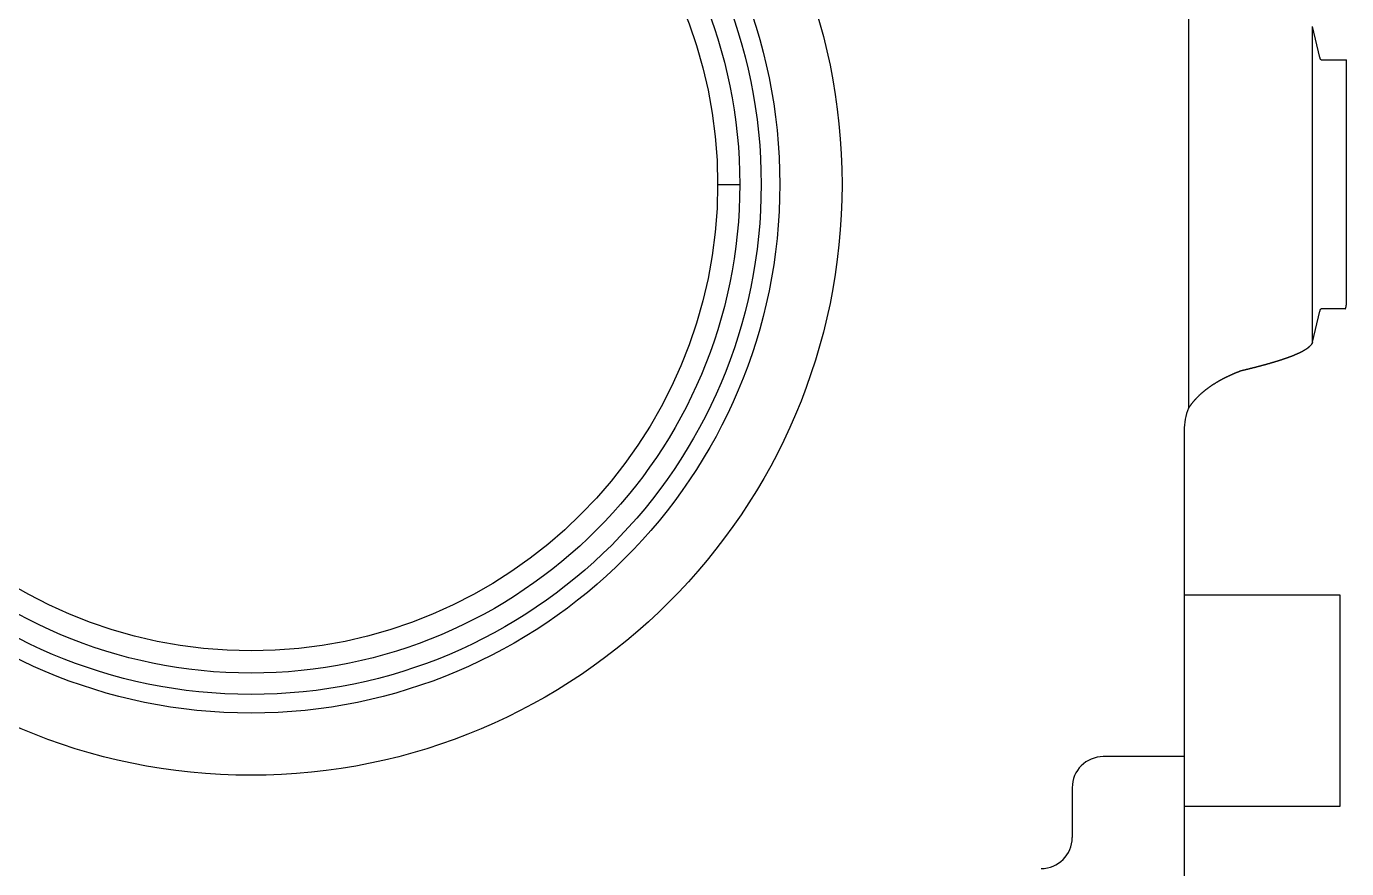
# Model space of a CAD drawing. Extents: x 16.7 to 47.9, y 2.6 to 52.9.
# Drawn here: x 38.919 to 41.041, y 47.871 to 49.225 of the extents above; entities that cross this region are included whole.
import ezdxf

# ---------------------------------------------------------------- set-up
doc = ezdxf.new("R2010")
doc.units = 0
doc.header["$LTSCALE"] = 16.335
doc.layers.get('0').update_dxf_attribs({"linetype": 'CONTINUOUS'})

msp = doc.modelspace()

# ---------------------------------------------------------------- linework, layer by layer
for p, q in [((40.7866, 49.3307), (40.7866, 48.6108)), ((40.9862, 48.7169), (40.9862, 49.2246)), ((40.9982, 49.1747), (40.9862, 49.2246)), ((41.0001, 49.1707), (41.041, 49.1707)), ((41.041, 48.7807), (41.041, 49.1707)), ((40.0299, 48.9707), (40.0656, 48.9707)), ((41.0389, 48.7707), (41.0001, 48.7707)), ((40.9862, 48.7169), (40.9982, 48.7668)), ((40.7799, 48.5747), (40.7799, 47.6507)), ((40.7799, 48.3107), (41.0299, 48.3107)), ((41.0299, 48.3107), (41.0299, 47.9707)), ((40.7799, 48.0507), (40.6499, 48.0507)), ((40.5999, 48.0007), (40.5999, 47.9207)), ((41.0299, 47.9707), (40.7799, 47.9707))]:
    msp.add_line(p, q)
for points in [[(41.0001, 49.1707, 0), (41.0001, 49.1707, 0), (41.0001, 49.1707, 0), (41.0001, 49.1707, 0), (41, 49.1707, 0), (41, 49.1708, 0), (41, 49.1708, 0), (41, 49.1708, 0), (40.9999, 49.1708, 0), (40.9999, 49.1708, 0), (40.9999, 49.1708, 0), (40.9999, 49.1708, 0), (40.9999, 49.1708, 0), (40.9998, 49.1708, 0), (40.9998, 49.1708, 0), (40.9998, 49.1709, 0), (40.9998, 49.1709, 0), (40.9998, 49.1709, 0), (40.9997, 49.1709, 0), (40.9997, 49.1709, 0), (40.9997, 49.1709, 0), (40.9997, 49.1709, 0), (40.9997, 49.171, 0), (40.9996, 49.171, 0), (40.9996, 49.171, 0), (40.9996, 49.171, 0), (40.9996, 49.171, 0), (40.9996, 49.1711, 0), (40.9996, 49.1711, 0), (40.9995, 49.1711, 0), (40.9995, 49.1711, 0), (40.9995, 49.1711, 0), (40.9995, 49.1711, 0), (40.9995, 49.1712, 0), (40.9995, 49.1712, 0), (40.9994, 49.1712, 0), (40.9994, 49.1712, 0), (40.9994, 49.1712, 0), (40.9994, 49.1713, 0), (40.9994, 49.1713, 0), (40.9994, 49.1713, 0), (40.9994, 49.1713, 0), (40.9994, 49.1713, 0), (40.9993, 49.1714, 0), (40.9993, 49.1714, 0), (40.9993, 49.1714, 0), (40.9993, 49.1714, 0), (40.9993, 49.1714, 0), (40.9993, 49.1715, 0), (40.9993, 49.1715, 0), (40.9993, 49.1715, 0), (40.9993, 49.1715, 0), (40.9992, 49.1715, 0), (40.9992, 49.1716, 0), (40.9992, 49.1716, 0), (40.9992, 49.1716, 0), (40.9992, 49.1716, 0), (40.9992, 49.1716, 0), (40.9992, 49.1717, 0), (40.9992, 49.1717, 0), (40.9992, 49.1717, 0), (40.9991, 49.1717, 0), (40.9991, 49.1718, 0), (40.9991, 49.1718, 0), (40.9991, 49.1718, 0), (40.9991, 49.1718, 0), (40.9991, 49.1718, 0), (40.9991, 49.1719, 0), (40.9991, 49.1719, 0), (40.9991, 49.1719, 0), (40.9991, 49.1719, 0), (40.999, 49.172, 0), (40.999, 49.172, 0), (40.999, 49.172, 0), (40.999, 49.172, 0), (40.999, 49.172, 0), (40.999, 49.1721, 0), (40.999, 49.1721, 0), (40.999, 49.1721, 0), (40.999, 49.1721, 0), (40.999, 49.1721, 0), (40.999, 49.1722, 0), (40.9989, 49.1722, 0), (40.9989, 49.1722, 0), (40.9989, 49.1722, 0), (40.9989, 49.1723, 0), (40.9989, 49.1723, 0), (40.9989, 49.1723, 0), (40.9989, 49.1723, 0), (40.9989, 49.1723, 0), (40.9989, 49.1724, 0), (40.9989, 49.1724, 0), (40.9989, 49.1724, 0), (40.9988, 49.1724, 0), (40.9988, 49.1725, 0), (40.9988, 49.1725, 0), (40.9988, 49.1725, 0), (40.9988, 49.1725, 0), (40.9988, 49.1725, 0), (40.9988, 49.1726, 0), (40.9988, 49.1726, 0), (40.9988, 49.1726, 0), (40.9988, 49.1726, 0), (40.9988, 49.1727, 0), (40.9988, 49.1727, 0), (40.9988, 49.1727, 0), (40.9987, 49.1727, 0), (40.9987, 49.1727, 0), (40.9987, 49.1728, 0), (40.9987, 49.1728, 0), (40.9987, 49.1728, 0), (40.9987, 49.1728, 0), (40.9987, 49.1729, 0), (40.9987, 49.1729, 0), (40.9987, 49.1729, 0), (40.9987, 49.1729, 0), (40.9987, 49.1729, 0), (40.9987, 49.173, 0), (40.9987, 49.173, 0), (40.9986, 49.173, 0), (40.9986, 49.173, 0), (40.9986, 49.1731, 0), (40.9986, 49.1731, 0), (40.9986, 49.1731, 0), (40.9986, 49.1731, 0), (40.9986, 49.1732, 0), (40.9986, 49.1732, 0), (40.9986, 49.1732, 0), (40.9986, 49.1732, 0), (40.9986, 49.1732, 0), (40.9986, 49.1733, 0), (40.9986, 49.1733, 0), (40.9986, 49.1733, 0), (40.9985, 49.1733, 0), (40.9985, 49.1734, 0), (40.9985, 49.1734, 0), (40.9985, 49.1734, 0), (40.9985, 49.1734, 0), (40.9985, 49.1735, 0), (40.9985, 49.1735, 0), (40.9985, 49.1735, 0), (40.9985, 49.1735, 0), (40.9985, 49.1735, 0), (40.9985, 49.1736, 0), (40.9985, 49.1736, 0), (40.9985, 49.1736, 0), (40.9985, 49.1736, 0), (40.9985, 49.1737, 0), (40.9984, 49.1737, 0), (40.9984, 49.1737, 0), (40.9984, 49.1737, 0), (40.9984, 49.1737, 0), (40.9984, 49.1738, 0), (40.9984, 49.1738, 0), (40.9984, 49.1738, 0), (40.9984, 49.1738, 0), (40.9984, 49.1739, 0), (40.9984, 49.1739, 0), (40.9984, 49.1739, 0), (40.9984, 49.1739, 0), (40.9984, 49.174, 0), (40.9984, 49.174, 0), (40.9984, 49.174, 0), (40.9984, 49.174, 0), (40.9983, 49.174, 0), (40.9983, 49.1741, 0), (40.9983, 49.1741, 0), (40.9983, 49.1741, 0), (40.9983, 49.1741, 0), (40.9983, 49.1742, 0), (40.9983, 49.1742, 0), (40.9983, 49.1742, 0), (40.9983, 49.1742, 0), (40.9983, 49.1743, 0), (40.9983, 49.1743, 0), (40.9983, 49.1743, 0), (40.9983, 49.1743, 0), (40.9983, 49.1743, 0), (40.9983, 49.1744, 0), (40.9983, 49.1744, 0), (40.9983, 49.1744, 0), (40.9982, 49.1744, 0), (40.9982, 49.1745, 0), (40.9982, 49.1745, 0), (40.9982, 49.1745, 0), (40.9982, 49.1745, 0), (40.9982, 49.1746, 0), (40.9982, 49.1746, 0), (40.9982, 49.1746, 0), (40.9982, 49.1746, 0), (40.9982, 49.1746, 0), (40.9982, 49.1747, 0)], [(40.9982, 48.7668, 0), (40.9982, 48.7668, 0), (40.9982, 48.7668, 0), (40.9982, 48.7669, 0), (40.9982, 48.7669, 0), (40.9982, 48.7669, 0), (40.9982, 48.7669, 0), (40.9982, 48.767, 0), (40.9982, 48.767, 0), (40.9982, 48.767, 0), (40.9982, 48.767, 0), (40.9983, 48.7671, 0), (40.9983, 48.7671, 0), (40.9983, 48.7671, 0), (40.9983, 48.7671, 0), (40.9983, 48.7671, 0), (40.9983, 48.7672, 0), (40.9983, 48.7672, 0), (40.9983, 48.7672, 0), (40.9983, 48.7672, 0), (40.9983, 48.7673, 0), (40.9983, 48.7673, 0), (40.9983, 48.7673, 0), (40.9983, 48.7673, 0), (40.9983, 48.7674, 0), (40.9983, 48.7674, 0), (40.9983, 48.7674, 0), (40.9983, 48.7674, 0), (40.9984, 48.7674, 0), (40.9984, 48.7675, 0), (40.9984, 48.7675, 0), (40.9984, 48.7675, 0), (40.9984, 48.7675, 0), (40.9984, 48.7676, 0), (40.9984, 48.7676, 0), (40.9984, 48.7676, 0), (40.9984, 48.7676, 0), (40.9984, 48.7677, 0), (40.9984, 48.7677, 0), (40.9984, 48.7677, 0), (40.9984, 48.7677, 0), (40.9984, 48.7677, 0), (40.9984, 48.7678, 0), (40.9984, 48.7678, 0), (40.9985, 48.7678, 0), (40.9985, 48.7678, 0), (40.9985, 48.7679, 0), (40.9985, 48.7679, 0), (40.9985, 48.7679, 0), (40.9985, 48.7679, 0), (40.9985, 48.768, 0), (40.9985, 48.768, 0), (40.9985, 48.768, 0), (40.9985, 48.768, 0), (40.9985, 48.768, 0), (40.9985, 48.7681, 0), (40.9985, 48.7681, 0), (40.9985, 48.7681, 0), (40.9985, 48.7681, 0), (40.9986, 48.7682, 0), (40.9986, 48.7682, 0), (40.9986, 48.7682, 0), (40.9986, 48.7682, 0), (40.9986, 48.7682, 0), (40.9986, 48.7683, 0), (40.9986, 48.7683, 0), (40.9986, 48.7683, 0), (40.9986, 48.7683, 0), (40.9986, 48.7684, 0), (40.9986, 48.7684, 0), (40.9986, 48.7684, 0), (40.9986, 48.7684, 0), (40.9986, 48.7685, 0), (40.9987, 48.7685, 0), (40.9987, 48.7685, 0), (40.9987, 48.7685, 0), (40.9987, 48.7685, 0), (40.9987, 48.7686, 0), (40.9987, 48.7686, 0), (40.9987, 48.7686, 0), (40.9987, 48.7686, 0), (40.9987, 48.7687, 0), (40.9987, 48.7687, 0), (40.9987, 48.7687, 0), (40.9987, 48.7687, 0), (40.9987, 48.7687, 0), (40.9988, 48.7688, 0), (40.9988, 48.7688, 0), (40.9988, 48.7688, 0), (40.9988, 48.7688, 0), (40.9988, 48.7689, 0), (40.9988, 48.7689, 0), (40.9988, 48.7689, 0), (40.9988, 48.7689, 0), (40.9988, 48.7689, 0), (40.9988, 48.769, 0), (40.9988, 48.769, 0), (40.9988, 48.769, 0), (40.9988, 48.769, 0), (40.9989, 48.7691, 0), (40.9989, 48.7691, 0), (40.9989, 48.7691, 0), (40.9989, 48.7691, 0), (40.9989, 48.7691, 0), (40.9989, 48.7692, 0), (40.9989, 48.7692, 0), (40.9989, 48.7692, 0), (40.9989, 48.7692, 0), (40.9989, 48.7693, 0), (40.9989, 48.7693, 0), (40.999, 48.7693, 0), (40.999, 48.7693, 0), (40.999, 48.7693, 0), (40.999, 48.7694, 0), (40.999, 48.7694, 0), (40.999, 48.7694, 0), (40.999, 48.7694, 0), (40.999, 48.7695, 0), (40.999, 48.7695, 0), (40.999, 48.7695, 0), (40.999, 48.7695, 0), (40.9991, 48.7695, 0), (40.9991, 48.7696, 0), (40.9991, 48.7696, 0), (40.9991, 48.7696, 0), (40.9991, 48.7696, 0), (40.9991, 48.7696, 0), (40.9991, 48.7697, 0), (40.9991, 48.7697, 0), (40.9991, 48.7697, 0), (40.9991, 48.7697, 0), (40.9992, 48.7698, 0), (40.9992, 48.7698, 0), (40.9992, 48.7698, 0), (40.9992, 48.7698, 0), (40.9992, 48.7698, 0), (40.9992, 48.7699, 0), (40.9992, 48.7699, 0), (40.9992, 48.7699, 0), (40.9992, 48.7699, 0), (40.9993, 48.7699, 0), (40.9993, 48.77, 0), (40.9993, 48.77, 0), (40.9993, 48.77, 0), (40.9993, 48.77, 0), (40.9993, 48.7701, 0), (40.9993, 48.7701, 0), (40.9993, 48.7701, 0), (40.9993, 48.7701, 0), (40.9994, 48.7701, 0), (40.9994, 48.7702, 0), (40.9994, 48.7702, 0), (40.9994, 48.7702, 0), (40.9994, 48.7702, 0), (40.9994, 48.7702, 0), (40.9994, 48.7703, 0), (40.9994, 48.7703, 0), (40.9995, 48.7703, 0), (40.9995, 48.7703, 0), (40.9995, 48.7703, 0), (40.9995, 48.7703, 0), (40.9995, 48.7704, 0), (40.9995, 48.7704, 0), (40.9996, 48.7704, 0), (40.9996, 48.7704, 0), (40.9996, 48.7704, 0), (40.9996, 48.7705, 0), (40.9996, 48.7705, 0), (40.9996, 48.7705, 0), (40.9997, 48.7705, 0), (40.9997, 48.7705, 0), (40.9997, 48.7705, 0), (40.9997, 48.7706, 0), (40.9997, 48.7706, 0), (40.9998, 48.7706, 0), (40.9998, 48.7706, 0), (40.9998, 48.7706, 0), (40.9998, 48.7706, 0), (40.9998, 48.7706, 0), (40.9999, 48.7707, 0), (40.9999, 48.7707, 0), (40.9999, 48.7707, 0), (40.9999, 48.7707, 0), (40.9999, 48.7707, 0), (41, 48.7707, 0), (41, 48.7707, 0), (41, 48.7707, 0), (41, 48.7707, 0), (41.0001, 48.7707, 0), (41.0001, 48.7707, 0), (41.0001, 48.7707, 0), (41.0001, 48.7707, 0)], [(41.0389, 48.7707, 0), (41.0389, 48.7707, 0), (41.039, 48.7707, 0), (41.039, 48.7708, 0), (41.0391, 48.7708, 0), (41.0391, 48.7708, 0), (41.0391, 48.7708, 0), (41.0392, 48.7709, 0), (41.0392, 48.7709, 0), (41.0392, 48.7709, 0), (41.0392, 48.771, 0), (41.0393, 48.771, 0), (41.0393, 48.771, 0), (41.0393, 48.7711, 0), (41.0393, 48.7711, 0), (41.0393, 48.7711, 0), (41.0394, 48.7712, 0), (41.0394, 48.7712, 0), (41.0394, 48.7712, 0), (41.0394, 48.7713, 0), (41.0394, 48.7713, 0), (41.0394, 48.7714, 0), (41.0395, 48.7714, 0), (41.0395, 48.7714, 0), (41.0395, 48.7715, 0), (41.0395, 48.7715, 0), (41.0395, 48.7715, 0), (41.0395, 48.7716, 0), (41.0396, 48.7716, 0), (41.0396, 48.7717, 0), (41.0396, 48.7717, 0), (41.0396, 48.7717, 0), (41.0396, 48.7718, 0), (41.0396, 48.7718, 0), (41.0396, 48.7718, 0), (41.0396, 48.7719, 0), (41.0397, 48.7719, 0), (41.0397, 48.772, 0), (41.0397, 48.772, 0), (41.0397, 48.772, 0), (41.0397, 48.7721, 0), (41.0397, 48.7721, 0), (41.0397, 48.7722, 0), (41.0397, 48.7722, 0), (41.0398, 48.7722, 0), (41.0398, 48.7723, 0), (41.0398, 48.7723, 0), (41.0398, 48.7724, 0), (41.0398, 48.7724, 0), (41.0398, 48.7724, 0), (41.0398, 48.7725, 0), (41.0398, 48.7725, 0), (41.0398, 48.7726, 0), (41.0398, 48.7726, 0), (41.0399, 48.7726, 0), (41.0399, 48.7727, 0), (41.0399, 48.7727, 0), (41.0399, 48.7728, 0), (41.0399, 48.7728, 0), (41.0399, 48.7728, 0), (41.0399, 48.7729, 0), (41.0399, 48.7729, 0), (41.0399, 48.773, 0), (41.0399, 48.773, 0), (41.0399, 48.773, 0), (41.04, 48.7731, 0), (41.04, 48.7731, 0), (41.04, 48.7732, 0), (41.04, 48.7732, 0), (41.04, 48.7732, 0), (41.04, 48.7733, 0), (41.04, 48.7733, 0), (41.04, 48.7734, 0), (41.04, 48.7734, 0), (41.04, 48.7734, 0), (41.04, 48.7735, 0), (41.04, 48.7735, 0), (41.0401, 48.7736, 0), (41.0401, 48.7736, 0), (41.0401, 48.7736, 0), (41.0401, 48.7737, 0), (41.0401, 48.7737, 0), (41.0401, 48.7738, 0), (41.0401, 48.7738, 0), (41.0401, 48.7738, 0), (41.0401, 48.7739, 0), (41.0401, 48.7739, 0), (41.0401, 48.774, 0), (41.0401, 48.774, 0), (41.0401, 48.774, 0), (41.0402, 48.7741, 0), (41.0402, 48.7741, 0), (41.0402, 48.7742, 0), (41.0402, 48.7742, 0), (41.0402, 48.7742, 0), (41.0402, 48.7743, 0), (41.0402, 48.7743, 0), (41.0402, 48.7744, 0), (41.0402, 48.7744, 0), (41.0402, 48.7744, 0), (41.0402, 48.7745, 0), (41.0402, 48.7745, 0), (41.0402, 48.7746, 0), (41.0402, 48.7746, 0), (41.0403, 48.7746, 0), (41.0403, 48.7747, 0), (41.0403, 48.7747, 0), (41.0403, 48.7748, 0), (41.0403, 48.7748, 0), (41.0403, 48.7748, 0), (41.0403, 48.7749, 0), (41.0403, 48.7749, 0), (41.0403, 48.775, 0), (41.0403, 48.775, 0), (41.0403, 48.775, 0), (41.0403, 48.7751, 0), (41.0403, 48.7751, 0), (41.0403, 48.7752, 0), (41.0403, 48.7752, 0), (41.0403, 48.7752, 0), (41.0404, 48.7753, 0), (41.0404, 48.7753, 0), (41.0404, 48.7754, 0), (41.0404, 48.7754, 0), (41.0404, 48.7754, 0), (41.0404, 48.7755, 0), (41.0404, 48.7755, 0), (41.0404, 48.7756, 0), (41.0404, 48.7756, 0), (41.0404, 48.7756, 0), (41.0404, 48.7757, 0), (41.0404, 48.7757, 0), (41.0404, 48.7758, 0), (41.0404, 48.7758, 0), (41.0404, 48.7758, 0), (41.0404, 48.7759, 0), (41.0404, 48.7759, 0), (41.0405, 48.776, 0), (41.0405, 48.776, 0), (41.0405, 48.776, 0), (41.0405, 48.7761, 0), (41.0405, 48.7761, 0), (41.0405, 48.7762, 0), (41.0405, 48.7762, 0), (41.0405, 48.7762, 0), (41.0405, 48.7763, 0), (41.0405, 48.7763, 0), (41.0405, 48.7764, 0), (41.0405, 48.7764, 0), (41.0405, 48.7764, 0), (41.0405, 48.7765, 0), (41.0405, 48.7765, 0), (41.0405, 48.7766, 0), (41.0405, 48.7766, 0), (41.0405, 48.7766, 0), (41.0406, 48.7767, 0), (41.0406, 48.7767, 0), (41.0406, 48.7768, 0), (41.0406, 48.7768, 0), (41.0406, 48.7769, 0), (41.0406, 48.7769, 0), (41.0406, 48.7769, 0), (41.0406, 48.777, 0), (41.0406, 48.777, 0), (41.0406, 48.7771, 0), (41.0406, 48.7771, 0), (41.0406, 48.7771, 0), (41.0406, 48.7772, 0), (41.0406, 48.7772, 0), (41.0406, 48.7773, 0), (41.0406, 48.7773, 0), (41.0406, 48.7773, 0), (41.0406, 48.7774, 0), (41.0406, 48.7774, 0), (41.0406, 48.7775, 0), (41.0407, 48.7775, 0), (41.0407, 48.7775, 0), (41.0407, 48.7776, 0), (41.0407, 48.7776, 0), (41.0407, 48.7777, 0), (41.0407, 48.7777, 0), (41.0407, 48.7777, 0), (41.0407, 48.7778, 0), (41.0407, 48.7778, 0), (41.0407, 48.7779, 0), (41.0407, 48.7779, 0), (41.0407, 48.7779, 0), (41.0407, 48.778, 0), (41.0407, 48.778, 0), (41.0407, 48.7781, 0), (41.0407, 48.7781, 0), (41.0407, 48.7781, 0), (41.0407, 48.7782, 0), (41.0407, 48.7782, 0), (41.0407, 48.7783, 0), (41.0407, 48.7783, 0), (41.0408, 48.7783, 0), (41.0408, 48.7784, 0), (41.0408, 48.7784, 0), (41.0408, 48.7785, 0), (41.0408, 48.7785, 0), (41.0408, 48.7785, 0), (41.0408, 48.7786, 0), (41.0408, 48.7786, 0), (41.0408, 48.7787, 0), (41.0408, 48.7787, 0), (41.0408, 48.7788, 0), (41.0408, 48.7788, 0), (41.0408, 48.7788, 0), (41.0408, 48.7789, 0), (41.0408, 48.7789, 0), (41.0408, 48.779, 0), (41.0408, 48.779, 0), (41.0408, 48.779, 0), (41.0408, 48.7791, 0), (41.0408, 48.7791, 0), (41.0408, 48.7792, 0), (41.0408, 48.7792, 0), (41.0408, 48.7792, 0), (41.0409, 48.7793, 0), (41.0409, 48.7793, 0), (41.0409, 48.7794, 0), (41.0409, 48.7794, 0), (41.0409, 48.7794, 0), (41.0409, 48.7795, 0), (41.0409, 48.7795, 0), (41.0409, 48.7796, 0), (41.0409, 48.7796, 0), (41.0409, 48.7796, 0), (41.0409, 48.7797, 0), (41.0409, 48.7797, 0), (41.0409, 48.7798, 0), (41.0409, 48.7798, 0), (41.0409, 48.7798, 0), (41.0409, 48.7799, 0), (41.0409, 48.7799, 0), (41.0409, 48.78, 0), (41.0409, 48.78, 0), (41.0409, 48.78, 0), (41.0409, 48.7801, 0), (41.0409, 48.7801, 0), (41.0409, 48.7802, 0), (41.0409, 48.7802, 0), (41.0409, 48.7802, 0), (41.041, 48.7803, 0), (41.041, 48.7803, 0), (41.041, 48.7804, 0), (41.041, 48.7804, 0), (41.041, 48.7805, 0), (41.041, 48.7805, 0), (41.041, 48.7805, 0), (41.041, 48.7806, 0), (41.041, 48.7806, 0), (41.041, 48.7807, 0), (41.041, 48.7807, 0), (41.041, 48.7807, 0)], [(40.9862, 48.7169, 0), (40.986, 48.7165, 0), (40.9859, 48.7162, 0), (40.9857, 48.7158, 0), (40.9856, 48.7154, 0), (40.9854, 48.7151, 0), (40.9852, 48.7147, 0), (40.985, 48.7144, 0), (40.9848, 48.7141, 0), (40.9846, 48.7137, 0), (40.9844, 48.7134, 0), (40.9841, 48.7131, 0), (40.9839, 48.7127, 0), (40.9836, 48.7124, 0), (40.9834, 48.7121, 0), (40.9831, 48.7118, 0), (40.9829, 48.7115, 0), (40.9826, 48.7112, 0), (40.9823, 48.7109, 0), (40.9821, 48.7106, 0), (40.9818, 48.7103, 0), (40.9815, 48.7101, 0), (40.9812, 48.7098, 0), (40.9809, 48.7095, 0), (40.9806, 48.7092, 0), (40.9803, 48.709, 0), (40.98, 48.7087, 0), (40.9797, 48.7085, 0), (40.9794, 48.7082, 0), (40.9791, 48.708, 0), (40.9788, 48.7077, 0), (40.9785, 48.7075, 0), (40.9782, 48.7072, 0), (40.9779, 48.707, 0), (40.9775, 48.7068, 0), (40.9772, 48.7065, 0), (40.9769, 48.7063, 0), (40.9766, 48.7061, 0), (40.9762, 48.7059, 0), (40.9759, 48.7056, 0), (40.9756, 48.7054, 0), (40.9752, 48.7052, 0), (40.9749, 48.705, 0), (40.9746, 48.7048, 0), (40.9742, 48.7046, 0), (40.9739, 48.7044, 0), (40.9736, 48.7042, 0), (40.9732, 48.704, 0), (40.9729, 48.7038, 0), (40.9725, 48.7035, 0), (40.9722, 48.7033, 0), (40.9719, 48.7032, 0), (40.9715, 48.703, 0), (40.9712, 48.7028, 0), (40.9708, 48.7026, 0), (40.9705, 48.7024, 0), (40.9701, 48.7022, 0), (40.9698, 48.702, 0), (40.9694, 48.7018, 0), (40.9691, 48.7016, 0), (40.9687, 48.7014, 0), (40.9684, 48.7013, 0), (40.968, 48.7011, 0), (40.9677, 48.7009, 0), (40.9673, 48.7007, 0), (40.967, 48.7005, 0), (40.9666, 48.7004, 0), (40.9663, 48.7002, 0), (40.9659, 48.7, 0), (40.9656, 48.6998, 0), (40.9652, 48.6997, 0), (40.9648, 48.6995, 0), (40.9645, 48.6993, 0), (40.9641, 48.6992, 0), (40.9638, 48.699, 0), (40.9634, 48.6988, 0), (40.9631, 48.6987, 0), (40.9627, 48.6985, 0), (40.9623, 48.6983, 0), (40.962, 48.6982, 0), (40.9616, 48.698, 0), (40.9613, 48.6978, 0), (40.9609, 48.6977, 0), (40.9605, 48.6975, 0), (40.9602, 48.6974, 0), (40.9598, 48.6972, 0), (40.9594, 48.697, 0), (40.9591, 48.6969, 0), (40.9587, 48.6967, 0), (40.9583, 48.6966, 0), (40.958, 48.6964, 0), (40.9576, 48.6963, 0), (40.9573, 48.6961, 0), (40.9569, 48.696, 0), (40.9565, 48.6958, 0), (40.9562, 48.6957, 0), (40.9558, 48.6955, 0), (40.9554, 48.6954, 0), (40.9551, 48.6952, 0), (40.9547, 48.6951, 0), (40.9543, 48.6949, 0), (40.9539, 48.6948, 0), (40.9536, 48.6946, 0), (40.9532, 48.6945, 0), (40.9528, 48.6944, 0), (40.9525, 48.6942, 0), (40.9521, 48.6941, 0), (40.9517, 48.6939, 0), (40.9514, 48.6938, 0), (40.951, 48.6936, 0), (40.9506, 48.6935, 0), (40.9503, 48.6934, 0), (40.9499, 48.6932, 0), (40.9495, 48.6931, 0), (40.9491, 48.6929, 0), (40.9488, 48.6928, 0), (40.9484, 48.6927, 0), (40.948, 48.6925, 0), (40.9477, 48.6924, 0), (40.9473, 48.6923, 0), (40.9469, 48.6921, 0), (40.9465, 48.692, 0), (40.9462, 48.6919, 0), (40.9458, 48.6917, 0), (40.9454, 48.6916, 0), (40.9451, 48.6915, 0), (40.9447, 48.6913, 0), (40.9443, 48.6912, 0), (40.9439, 48.6911, 0), (40.9436, 48.6909, 0), (40.9432, 48.6908, 0), (40.9428, 48.6907, 0), (40.9424, 48.6905, 0), (40.9421, 48.6904, 0), (40.9417, 48.6903, 0), (40.9413, 48.6902, 0), (40.9409, 48.69, 0), (40.9406, 48.6899, 0), (40.9402, 48.6898, 0), (40.9398, 48.6897, 0), (40.9394, 48.6895, 0), (40.9391, 48.6894, 0), (40.9387, 48.6893, 0), (40.9383, 48.6892, 0), (40.9379, 48.689, 0), (40.9376, 48.6889, 0), (40.9372, 48.6888, 0), (40.9368, 48.6887, 0), (40.9364, 48.6885, 0), (40.9361, 48.6884, 0), (40.9357, 48.6883, 0), (40.9353, 48.6882, 0), (40.9349, 48.688, 0), (40.9346, 48.6879, 0), (40.9342, 48.6878, 0), (40.9338, 48.6877, 0), (40.9334, 48.6876, 0), (40.9331, 48.6874, 0), (40.9327, 48.6873, 0), (40.9323, 48.6872, 0), (40.9319, 48.6871, 0), (40.9315, 48.687, 0), (40.9312, 48.6868, 0), (40.9308, 48.6867, 0), (40.9304, 48.6866, 0), (40.93, 48.6865, 0), (40.9297, 48.6864, 0), (40.9293, 48.6863, 0), (40.9289, 48.6861, 0), (40.9285, 48.686, 0), (40.9281, 48.6859, 0), (40.9278, 48.6858, 0), (40.9274, 48.6857, 0), (40.927, 48.6856, 0), (40.9266, 48.6854, 0), (40.9263, 48.6853, 0), (40.9259, 48.6852, 0), (40.9255, 48.6851, 0), (40.9251, 48.685, 0), (40.9247, 48.6849, 0), (40.9244, 48.6848, 0), (40.924, 48.6846, 0), (40.9236, 48.6845, 0), (40.9232, 48.6844, 0), (40.9228, 48.6843, 0), (40.9225, 48.6842, 0), (40.9221, 48.6841, 0), (40.9217, 48.684, 0), (40.9213, 48.6839, 0), (40.9209, 48.6837, 0), (40.9206, 48.6836, 0), (40.9202, 48.6835, 0), (40.9198, 48.6834, 0), (40.9194, 48.6833, 0), (40.919, 48.6832, 0), (40.9187, 48.6831, 0), (40.9183, 48.683, 0), (40.9179, 48.6829, 0), (40.9175, 48.6828, 0), (40.9171, 48.6826, 0), (40.9168, 48.6825, 0), (40.9164, 48.6824, 0), (40.916, 48.6823, 0), (40.9156, 48.6822, 0), (40.9152, 48.6821, 0), (40.9149, 48.682, 0), (40.9145, 48.6819, 0), (40.9141, 48.6818, 0), (40.9137, 48.6817, 0), (40.9133, 48.6816, 0), (40.913, 48.6815, 0), (40.9126, 48.6814, 0), (40.9122, 48.6813, 0), (40.9118, 48.6811, 0), (40.9114, 48.681, 0), (40.9111, 48.6809, 0), (40.9107, 48.6808, 0), (40.9103, 48.6807, 0), (40.9099, 48.6806, 0), (40.9095, 48.6805, 0), (40.9091, 48.6804, 0), (40.9088, 48.6803, 0), (40.9084, 48.6802, 0), (40.908, 48.6801, 0), (40.9076, 48.68, 0), (40.9072, 48.6799, 0), (40.9069, 48.6798, 0), (40.9065, 48.6797, 0), (40.9061, 48.6796, 0), (40.9057, 48.6795, 0), (40.9053, 48.6794, 0), (40.9049, 48.6793, 0), (40.9046, 48.6792, 0), (40.9042, 48.6791, 0), (40.9038, 48.679, 0), (40.9034, 48.6789, 0), (40.903, 48.6787, 0), (40.9027, 48.6786, 0), (40.9023, 48.6785, 0), (40.9019, 48.6784, 0), (40.9015, 48.6783, 0), (40.9011, 48.6782, 0), (40.9007, 48.6781, 0), (40.9004, 48.678, 0), (40.9, 48.6779, 0), (40.8996, 48.6778, 0), (40.8992, 48.6777, 0), (40.8988, 48.6776, 0), (40.8984, 48.6775, 0), (40.8981, 48.6774, 0), (40.8977, 48.6773, 0), (40.8973, 48.6772, 0), (40.8969, 48.6771, 0), (40.8965, 48.677, 0), (40.8961, 48.6769, 0), (40.8958, 48.6768, 0), (40.8954, 48.6767, 0), (40.895, 48.6766, 0), (40.8946, 48.6765, 0), (40.8942, 48.6764, 0), (40.8939, 48.6763, 0), (40.8935, 48.6762, 0), (40.8931, 48.6761, 0), (40.8927, 48.676, 0), (40.8923, 48.6759, 0), (40.8919, 48.6759, 0), (40.8916, 48.6758, 0), (40.8912, 48.6757, 0), (40.8908, 48.6756, 0), (40.8904, 48.6755, 0), (40.89, 48.6754, 0), (40.8896, 48.6753, 0), (40.8893, 48.6752, 0), (40.8889, 48.6751, 0), (40.8885, 48.675, 0), (40.8881, 48.6749, 0), (40.8877, 48.6748, 0), (40.8873, 48.6747, 0), (40.8869, 48.6746, 0), (40.8866, 48.6745, 0), (40.8862, 48.6744, 0), (40.8858, 48.6743, 0), (40.8854, 48.6742, 0), (40.885, 48.6741, 0), (40.8846, 48.674, 0), (40.8843, 48.6739, 0), (40.8839, 48.6738, 0), (40.8835, 48.6737, 0), (40.8831, 48.6736, 0), (40.8827, 48.6735, 0), (40.8823, 48.6734, 0), (40.882, 48.6733, 0), (40.8816, 48.6733, 0), (40.8812, 48.6732, 0), (40.8808, 48.6731, 0), (40.8804, 48.673, 0), (40.88, 48.6729, 0), (40.8797, 48.6728, 0), (40.8793, 48.6727, 0), (40.8789, 48.6726, 0), (40.8785, 48.6725, 0), (40.8781, 48.6724, 0), (40.8777, 48.6723, 0), (40.8773, 48.6722, 0), (40.877, 48.6721, 0), (40.8766, 48.672, 0), (40.8762, 48.6719, 0), (40.8758, 48.6718, 0), (40.8754, 48.6718, 0), (40.875, 48.6717, 0), (40.8747, 48.6716, 0), (40.8743, 48.6715, 0), (40.8739, 48.6714, 0), (40.8735, 48.6713, 0), (40.8731, 48.6712, 0), (40.8727, 48.6711, 0), (40.8723, 48.671, 0), (40.872, 48.6709, 0), (40.8716, 48.6708, 0), (40.8712, 48.6707, 0)], [(40.8712, 48.6707, 0), (40.8708, 48.6706, 0), (40.8703, 48.6704, 0), (40.8699, 48.6702, 0), (40.8694, 48.6701, 0), (40.869, 48.6699, 0), (40.8685, 48.6697, 0), (40.8681, 48.6696, 0), (40.8677, 48.6694, 0), (40.8672, 48.6692, 0), (40.8668, 48.669, 0), (40.8663, 48.6689, 0), (40.8659, 48.6687, 0), (40.8655, 48.6685, 0), (40.865, 48.6684, 0), (40.8646, 48.6682, 0), (40.8642, 48.668, 0), (40.8637, 48.6678, 0), (40.8633, 48.6676, 0), (40.8628, 48.6675, 0), (40.8624, 48.6673, 0), (40.862, 48.6671, 0), (40.8615, 48.6669, 0), (40.8611, 48.6667, 0), (40.8607, 48.6666, 0), (40.8602, 48.6664, 0), (40.8598, 48.6662, 0), (40.8594, 48.666, 0), (40.8589, 48.6658, 0), (40.8585, 48.6656, 0), (40.8581, 48.6655, 0), (40.8576, 48.6653, 0), (40.8572, 48.6651, 0), (40.8568, 48.6649, 0), (40.8563, 48.6647, 0), (40.8559, 48.6645, 0), (40.8555, 48.6643, 0), (40.855, 48.6641, 0), (40.8546, 48.6639, 0), (40.8542, 48.6637, 0), (40.8537, 48.6635, 0), (40.8533, 48.6633, 0), (40.8529, 48.6631, 0), (40.8525, 48.6629, 0), (40.852, 48.6627, 0), (40.8516, 48.6625, 0), (40.8512, 48.6623, 0), (40.8507, 48.6621, 0), (40.8503, 48.6619, 0), (40.8499, 48.6617, 0), (40.8495, 48.6615, 0), (40.849, 48.6613, 0), (40.8486, 48.6611, 0), (40.8482, 48.6609, 0), (40.8478, 48.6607, 0), (40.8473, 48.6605, 0), (40.8469, 48.6603, 0), (40.8465, 48.6601, 0), (40.8461, 48.6599, 0), (40.8457, 48.6597, 0), (40.8452, 48.6595, 0), (40.8448, 48.6592, 0), (40.8444, 48.659, 0), (40.844, 48.6588, 0), (40.8435, 48.6586, 0), (40.8431, 48.6584, 0), (40.8427, 48.6582, 0), (40.8423, 48.6579, 0), (40.8419, 48.6577, 0), (40.8415, 48.6575, 0), (40.841, 48.6573, 0), (40.8406, 48.6571, 0), (40.8402, 48.6568, 0), (40.8398, 48.6566, 0), (40.8394, 48.6564, 0), (40.839, 48.6562, 0), (40.8385, 48.6559, 0), (40.8381, 48.6557, 0), (40.8377, 48.6555, 0), (40.8373, 48.6553, 0), (40.8369, 48.655, 0), (40.8365, 48.6548, 0), (40.8361, 48.6546, 0), (40.8357, 48.6543, 0), (40.8353, 48.6541, 0), (40.8348, 48.6539, 0), (40.8344, 48.6536, 0), (40.834, 48.6534, 0), (40.8336, 48.6531, 0), (40.8332, 48.6529, 0), (40.8328, 48.6527, 0), (40.8324, 48.6524, 0), (40.832, 48.6522, 0), (40.8316, 48.6519, 0), (40.8312, 48.6517, 0), (40.8308, 48.6514, 0), (40.8304, 48.6512, 0), (40.83, 48.651, 0), (40.8296, 48.6507, 0), (40.8292, 48.6505, 0), (40.8288, 48.6502, 0), (40.8284, 48.65, 0), (40.828, 48.6497, 0), (40.8276, 48.6494, 0), (40.8272, 48.6492, 0), (40.8268, 48.6489, 0), (40.8264, 48.6487, 0), (40.826, 48.6484, 0), (40.8256, 48.6482, 0), (40.8252, 48.6479, 0), (40.8248, 48.6476, 0), (40.8244, 48.6474, 0), (40.824, 48.6471, 0), (40.8236, 48.6469, 0), (40.8232, 48.6466, 0), (40.8228, 48.6463, 0), (40.8225, 48.6461, 0), (40.8221, 48.6458, 0), (40.8217, 48.6455, 0), (40.8213, 48.6453, 0), (40.8209, 48.645, 0), (40.8205, 48.6447, 0), (40.8201, 48.6444, 0), (40.8197, 48.6442, 0), (40.8194, 48.6439, 0), (40.819, 48.6436, 0), (40.8186, 48.6433, 0), (40.8182, 48.6431, 0), (40.8178, 48.6428, 0), (40.8175, 48.6425, 0), (40.8171, 48.6422, 0), (40.8167, 48.6419, 0), (40.8163, 48.6416, 0), (40.8159, 48.6414, 0), (40.8156, 48.6411, 0), (40.8152, 48.6408, 0), (40.8148, 48.6405, 0), (40.8144, 48.6402, 0), (40.8141, 48.6399, 0), (40.8137, 48.6396, 0), (40.8133, 48.6393, 0), (40.813, 48.639, 0), (40.8126, 48.6387, 0), (40.8122, 48.6384, 0), (40.8119, 48.6381, 0), (40.8115, 48.6378, 0), (40.8111, 48.6375, 0), (40.8108, 48.6372, 0), (40.8104, 48.6369, 0), (40.81, 48.6366, 0), (40.8097, 48.6363, 0), (40.8093, 48.636, 0), (40.809, 48.6357, 0), (40.8086, 48.6354, 0), (40.8082, 48.6351, 0), (40.8079, 48.6348, 0), (40.8075, 48.6345, 0), (40.8072, 48.6342, 0), (40.8068, 48.6339, 0), (40.8065, 48.6335, 0), (40.8061, 48.6332, 0), (40.8058, 48.6329, 0), (40.8054, 48.6326, 0), (40.8051, 48.6323, 0), (40.8047, 48.6319, 0), (40.8044, 48.6316, 0), (40.804, 48.6313, 0), (40.8037, 48.631, 0), (40.8034, 48.6306, 0), (40.803, 48.6303, 0), (40.8027, 48.63, 0), (40.8023, 48.6297, 0), (40.802, 48.6293, 0), (40.8017, 48.629, 0), (40.8013, 48.6287, 0), (40.801, 48.6283, 0), (40.8007, 48.628, 0), (40.8003, 48.6276, 0), (40.8, 48.6273, 0), (40.7997, 48.627, 0), (40.7994, 48.6266, 0), (40.799, 48.6263, 0), (40.7987, 48.6259, 0), (40.7984, 48.6256, 0), (40.7981, 48.6252, 0), (40.7977, 48.6249, 0), (40.7974, 48.6245, 0), (40.7971, 48.6242, 0), (40.7968, 48.6238, 0), (40.7965, 48.6235, 0), (40.7961, 48.6231, 0), (40.7958, 48.6228, 0), (40.7955, 48.6224, 0), (40.7952, 48.6221, 0), (40.7949, 48.6217, 0), (40.7946, 48.6213, 0), (40.7943, 48.621, 0), (40.794, 48.6206, 0), (40.7937, 48.6203, 0), (40.7934, 48.6199, 0), (40.7931, 48.6195, 0), (40.7928, 48.6192, 0), (40.7925, 48.6188, 0), (40.7922, 48.6184, 0), (40.7919, 48.6181, 0), (40.7916, 48.6177, 0), (40.7913, 48.6173, 0), (40.791, 48.6169, 0), (40.7907, 48.6166, 0), (40.7905, 48.6162, 0), (40.7902, 48.6158, 0), (40.7899, 48.6154, 0), (40.7896, 48.615, 0), (40.7893, 48.6147, 0), (40.7891, 48.6143, 0), (40.7888, 48.6139, 0), (40.7885, 48.6135, 0), (40.7882, 48.6131, 0), (40.788, 48.6127, 0), (40.7877, 48.6124, 0), (40.7874, 48.612, 0), (40.7872, 48.6116, 0), (40.7869, 48.6112, 0), (40.7866, 48.6108, 0)]]:
    msp.add_polyline3d(points)
for radius in [0.95, 0.85, 0.82, 0.7857, 0.75]:
    msp.add_circle((39.2799, 48.9707), radius)
for centre, radius, start, end in [((40.8799, 48.5747), 0.1, 158.8303, 180), ((40.6499, 48.0007), 0.05, 90, 180), ((40.5499, 47.9207), 0.05, 270, 0)]:
    msp.add_arc(centre, radius, start, end)

doc.saveas('drawing.dxf')
